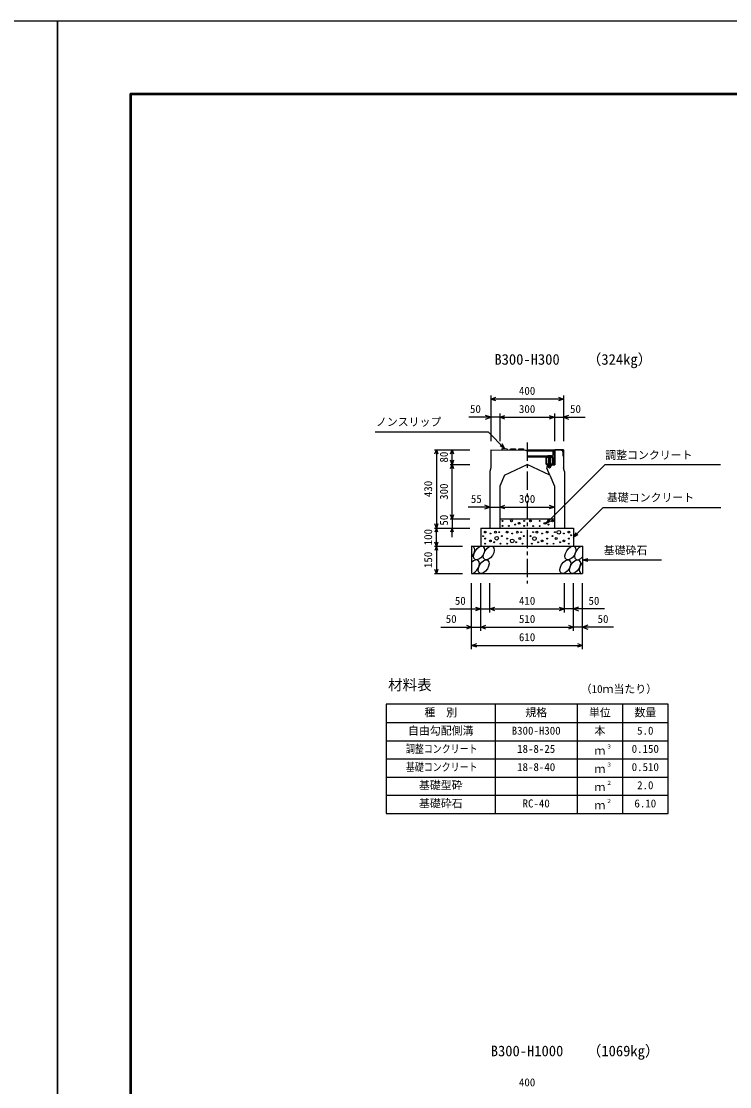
# Model space of a CAD drawing. Units: millimetres, scale not verified. Extents: x -16800 to 16800, y -5940 to 5940.
# Drawn here: x -200 to 3696, y 84 to 5940 of the extents above; entities that cross this region are included whole.
import ezdxf
from ezdxf.enums import TextEntityAlignment as Align

# ---------------------------------------------------------------- set-up
doc = ezdxf.new("R2010")
doc.units = ezdxf.units.MM
doc.header["$LTSCALE"] = 20
doc.linetypes.add('CHAIN1', pattern=[8, 5, -1, 1, -1])
doc.linetypes.add('DOTTED', pattern=[1.75, 0.25, -1.5])
for name, color, linetype, lineweight in [('0-0_DIM', 7, 'Continuous', 25), ('0-1_Defpoints', 5, 'Continuous', 25), ('0-2_HATCH', 6, 'Continuous', 25), ('0-3_HYO', 3, 'Continuous', 25), ('0-4_HYO2', 4, 'Continuous', 25), ('0-5_OUTLINE', 3, 'Continuous', 25), ('0-6_TXT', 7, 'Continuous', 25), ('0-7_WAKU', 3, 'Continuous', 25), ('0-A__0-5_D-BMK', 6, 'Continuous', 25)]:
    doc.layers.add(name, color=color, linetype=linetype, lineweight=lineweight)
doc.styles.add('ＭＳ ゴシック', font='')
doc.styles.get('ＭＳ ゴシック').set_extended_font_data('MS Gothic')

msp = doc.modelspace()

# ---------------------------------------------------------------- linework, layer by layer
at = {"layer": '0-0_DIM'}
for p, q in [((2381.78, 3883.73), (2381.78, 3631.98)), ((2781.78, 3883.73), (2781.78, 3631.98)), ((2781.78, 3863.73), (2381.78, 3863.73)), ((2381.78, 3763.73), (2262.12, 3763.73)), ((2431.78, 3763.73), (2381.78, 3763.73)), ((2431.78, 3783.73), (2431.78, 3631.98)), ((2431.78, 3763.73), (2731.78, 3763.73)), ((2731.78, 3783.73), (2731.78, 3631.98)), ((2731.78, 3763.73), (2781.78, 3763.73)), ((2781.78, 3763.73), (2901.45, 3763.73)), ((1746.21, 3682.47), (2367.11, 3682.47)), ((2458.83, 3590.75), (2367.11, 3682.47)), ((2072.58, 3584.52), (2265.91, 3584.52)), ((2082.58, 3584.52), (2082.58, 3154.52)), ((2169.25, 3504.52), (2169.25, 3584.52)), ((2458.83, 3590.75), (2432.85, 3605.75)), ((2458.83, 3590.75), (2443.83, 3616.73)), ((2159.25, 3504.52), (2265.91, 3504.52)), ((2169.25, 3204.52), (2169.25, 3504.52)), ((2376.78, 3269.52), (2258.45, 3269.52)), ((2376.78, 3269.52), (2431.78, 3269.52)), ((2431.78, 3269.52), (2731.78, 3269.52)), ((3000.44, 3268.17), (2836.78, 3104.52)), ((3000.44, 3268.17), (3647.31, 3268.17)), ((2159.25, 3204.52), (2265.91, 3204.52)), ((2169.25, 3204.52), (2169.25, 3154.52)), ((2686.78, 3179.52), (2701.78, 3205.5)), ((2686.78, 3179.52), (2712.76, 3194.52)), ((2072.58, 3154.52), (2265.91, 3154.52)), ((2082.58, 3054.52), (2082.58, 3154.52)), ((2169.25, 3104.52), (2169.25, 3154.52)), ((2836.78, 3104.52), (2851.78, 3130.5)), ((2836.78, 3104.52), (2862.76, 3119.52)), ((2072.58, 3054.52), (2226.78, 3054.52)), ((2082.58, 3054.52), (2082.58, 2904.52)), ((2886.78, 2979.52), (2915.76, 2987.28)), ((2886.78, 2979.52), (3320.1, 2979.52)), ((2886.78, 2979.52), (2915.76, 2971.75)), ((2072.58, 2904.52), (2226.78, 2904.52)), ((2276.78, 2489.5), (2276.78, 2851.85)), ((2326.78, 2589.5), (2326.78, 2851.85)), ((2376.78, 2689.5), (2376.78, 2851.85)), ((2786.78, 2689.5), (2786.78, 2851.85)), ((2836.78, 2589.5), (2836.78, 2851.85)), ((2886.78, 2489.5), (2886.78, 2851.85)), ((2156.78, 2709.5), (2376.78, 2709.5)), ((2376.78, 2709.5), (2786.78, 2709.5)), ((3006.78, 2709.5), (2786.78, 2709.5)), ((2106.78, 2609.5), (2326.78, 2609.5)), ((2326.78, 2609.5), (2836.78, 2609.5)), ((3056.78, 2609.5), (2836.78, 2609.5)), ((2276.78, 2509.5), (2886.78, 2509.5))]:
    msp.add_line(p, q, dxfattribs=at)
at = {"layer": '0-0_DIM', "linetype": 'CHAIN1'}
msp.add_line((2581.78, 3624.66), (2581.78, 2849.36), dxfattribs=at)
at = {"layer": '0-0_DIM'}
for points in [[(2410.01, 3853.47), (2381.82, 3863.73), (2410.01, 3873.99)], [(2753.63, 3873.99), (2781.82, 3863.73), (2753.63, 3853.47)], [(2353.59, 3753.47), (2381.78, 3763.73), (2353.59, 3773.99)], [(2459.97, 3753.47), (2431.78, 3763.73), (2459.97, 3773.99)], [(2703.67, 3773.99), (2731.86, 3763.73), (2703.67, 3753.47)], [(2809.9, 3773.99), (2781.71, 3763.73), (2809.9, 3753.47)], [(2074.37, 3561.97), (2082.58, 3584.52), (2090.79, 3561.97)], [(2161.04, 3561.97), (2169.25, 3584.52), (2177.46, 3561.97)], [(2177.46, 3527.07), (2169.25, 3504.52), (2161.04, 3527.07)], [(2161.04, 3481.97), (2169.25, 3504.52), (2177.46, 3481.97)], [(2686.78, 3179.52), (3011.25, 3503.98), (3645.6, 3503.98)], [(2348.59, 3259.26), (2376.78, 3269.52), (2348.59, 3279.78)], [(2459.97, 3259.26), (2431.78, 3269.52), (2459.97, 3279.78)], [(2703.59, 3279.78), (2731.78, 3269.52), (2703.59, 3259.26)], [(2177.46, 3227.07), (2169.25, 3204.52), (2161.04, 3227.07)], [(2090.79, 3177.07), (2082.58, 3154.52), (2074.37, 3177.07)], [(2090.79, 3131.97), (2082.58, 3154.52), (2074.37, 3131.97)], [(2177.46, 3131.97), (2169.25, 3154.52), (2161.04, 3131.97)], [(2090.79, 3077.07), (2082.58, 3054.52), (2074.37, 3077.07)], [(2090.79, 3031.97), (2082.58, 3054.52), (2074.37, 3031.97)], [(2090.79, 2927.07), (2082.58, 2904.52), (2074.37, 2927.07)], [(2298.59, 2719.76), (2326.78, 2709.5), (2298.59, 2699.24)], [(2404.97, 2699.24), (2376.78, 2709.5), (2404.97, 2719.76)], [(2758.59, 2719.76), (2786.78, 2709.5), (2758.59, 2699.24)], [(2864.97, 2719.76), (2836.78, 2709.5), (2864.97, 2699.24)], [(2248.59, 2619.76), (2276.78, 2609.5), (2248.59, 2599.24)], [(2354.97, 2599.24), (2326.78, 2609.5), (2354.97, 2619.76)], [(2808.59, 2619.76), (2836.78, 2609.5), (2808.59, 2599.24)], [(2914.97, 2619.76), (2886.78, 2609.5), (2914.97, 2599.24)], [(2304.97, 2499.24), (2276.78, 2509.5), (2304.97, 2519.76)], [(2858.59, 2519.76), (2886.78, 2509.5), (2858.59, 2499.24)]]:
    msp.add_lwpolyline(points, dxfattribs=at)
at = {"layer": '0-1_Defpoints'}
for points in [[(-16800, -5940), (0, -5940), (0, 5940), (-16800, 5940)], [(0, -5940), (16800, -5940), (16800, 5940), (0, 5940)]]:
    msp.add_lwpolyline(points, close=True, dxfattribs=at)
at = {"layer": '0-2_HATCH'}
for p, q in [((2731.78, 3584.52), (2731.78, 3504.52)), ((2769.7, 3581.7), (2734.98, 3581.35)), ((2734.98, 3581.35), (2734.98, 3501.32)), ((2692.78, 3504.52), (2689.78, 3484.52)), ((2706.58, 3444.52), (2689.78, 3484.52)), ((2692.3, 3501.32), (2734.98, 3501.32)), ((2692.78, 3504.52), (2731.78, 3504.52))]:
    msp.add_line(p, q, dxfattribs=at)
for points in [[(2443.78, 3584.4), (2445.33, 3590.88), (2472.33, 3590.61), (2473.78, 3584.1)], [(2488.78, 3583.95), (2490.33, 3590.43), (2517.33, 3590.16), (2518.78, 3583.65)], [(2533.78, 3583.5), (2535.33, 3589.98), (2562.33, 3589.71), (2563.78, 3583.2)], [(2778.58, 3572.9), (2778.58, 3551.98), (2781.78, 3551.98)]]:
    msp.add_lwpolyline(points, dxfattribs=at)
for centre, radius in [((2445.75, 3193.83), 2.5), ((2445.75, 3165.82), 2.5), ((2481.64, 3165.82), 2.5), ((2495.66, 3193.83), 5), ((2516.69, 3173.69), 2.5), ((2537.71, 3180.7), 5), ((2565.75, 3193.83), 2.5), ((2565.75, 3165.82), 2.5), ((2600.92, 3193.55), 5), ((2614.94, 3165.53), 2.5), ((2650.82, 3193.55), 2.5), ((2650.82, 3165.53), 2.5), ((2678.86, 3180.41), 5), ((2699.89, 3173.41), 2.5), ((2720.92, 3193.55), 5), ((2339.33, 3109.78), 2.5), ((2351.75, 3132.57), 5), ((2379.79, 3124.69), 2.5), ((2407.82, 3131.7), 5), ((2414.36, 3098.68), 10), ((2428.86, 3131.7), 2.5), ((2442.87, 3110.68), 2.5), ((2471.75, 3132.57), 5), ((2499.79, 3124.69), 2.5), ((2527.82, 3131.7), 5), ((2548.86, 3131.7), 2.5), ((2562.87, 3110.68), 2.5), ((2600.69, 3110.68), 2.5), ((2621.72, 3096.68), 10), ((2614.71, 3131.7), 2.5), ((2635.74, 3131.7), 5), ((2663.78, 3124.69), 2.5), ((2691.82, 3132.57), 5), ((2720.69, 3110.68), 2.5), ((2734.71, 3131.7), 2.5), ((2755.74, 3131.7), 10), ((2783.78, 3124.69), 2.5), ((2811.82, 3132.57), 5), ((2823.16, 3115), 2.5), ((2351.75, 3096.68), 2.5), ((2351.75, 3068.66), 2.5), ((2379.79, 3083.55), 5), ((2400.82, 3076.54), 2.5), ((2435.86, 3068.66), 2.5), ((2471.75, 3096.68), 2.5), ((2471.75, 3068.66), 2.5), ((2499.79, 3083.55), 10), ((2520.82, 3076.54), 2.5), ((2541.84, 3096.68), 5), ((2555.86, 3068.66), 2.5), ((2607.7, 3068.66), 2.5), ((2642.75, 3076.54), 2.5), ((2663.78, 3083.55), 5), ((2691.82, 3096.68), 2.5), ((2691.82, 3068.66), 2.5), ((2727.7, 3068.66), 2.5), ((2741.72, 3096.68), 5), ((2762.75, 3076.54), 2.5), ((2783.78, 3083.55), 5), ((2811.82, 3096.68), 2.5), ((2811.82, 3068.66), 2.5)]:
    msp.add_circle(centre, radius, dxfattribs=at)
msp.add_arc((2769.78, 3572.9), 8.8, 0, 90.57294, dxfattribs=at)
for centre, start_param, end_param in [((2264.42, 3017), 4.385593, 6.6745444), ((2872.92, 3017), 0.3357715, 4.4411806), ((2289.74, 2942.01), 3.5111464, 7.548991), ((2898.25, 2942.01), 1.2110787, 3.5658734)]:
    msp.add_ellipse(centre, major_axis=(21.81, 35.31), ratio=0.5792, start_param=start_param, end_param=end_param, dxfattribs=at)
for centre in [(2317.63, 3017), (2370.84, 3017), (2819.72, 3017), (2342.95, 2942.01), (2791.83, 2942.01), (2845.04, 2942.01)]:
    msp.add_ellipse(centre, major_axis=(21.81, 35.31), ratio=0.5792, dxfattribs=at)
at = {"layer": '0-3_HYO'}
for p, q in [((2406.78, 2185.55), (2406.78, 1585.55)), ((2856.78, 2185.55), (2856.78, 1585.55)), ((3106.78, 2185.55), (3106.78, 1585.55)), ((1806.78, 2085.55), (3356.78, 2085.55))]:
    msp.add_line(p, q, dxfattribs=at)
msp.add_lwpolyline([(1806.78, 1585.55), (3356.78, 1585.55), (3356.78, 2185.55), (1806.78, 2185.55)], close=True, dxfattribs=at)
at = {"layer": '0-4_HYO2'}
for p, q in [((1806.78, 1985.55), (3356.78, 1985.55)), ((1806.78, 1885.55), (3356.78, 1885.55)), ((1806.78, 1785.55), (3356.78, 1785.55)), ((1806.78, 1685.55), (3356.78, 1685.55))]:
    msp.add_line(p, q, dxfattribs=at)
at = {"layer": '0-5_OUTLINE'}
for p, q in [((2381.78, 3585.02), (2381.78, 3485.02)), ((2381.78, 3585.02), (2575.78, 3583.08)), ((2577.28, 3579.82), (2575.78, 3583.08)), ((2581.78, 3579.82), (2577.28, 3579.82)), ((2781.78, 3585.02), (2731.78, 3584.52)), ((2781.78, 3585.02), (2781.78, 3485.02)), ((2381.78, 3485.02), (2376.78, 3465.02)), ((2376.78, 3465.02), (2376.78, 3154.52)), ((2456.98, 3444.52), (2581.78, 3504.52)), ((2706.58, 3444.52), (2581.78, 3504.52)), ((2786.78, 3465.02), (2781.78, 3485.02)), ((2786.78, 3465.02), (2786.78, 3154.52)), ((2456.98, 3444.52), (2431.78, 3384.52)), ((2706.58, 3444.52), (2731.78, 3384.52)), ((2431.78, 3384.52), (2431.78, 3154.52)), ((2731.78, 3384.52), (2731.78, 3154.52)), ((2431.78, 3204.52), (2731.78, 3204.52)), ((2326.78, 3154.52), (2836.78, 3154.52)), ((2326.78, 3154.52), (2326.78, 3054.52)), ((2376.78, 3154.52), (2431.78, 3154.52)), ((2731.78, 3154.52), (2786.78, 3154.52)), ((2836.78, 3154.52), (2836.78, 3054.52)), ((2276.78, 3054.52), (2276.78, 2904.52)), ((2276.78, 3054.52), (2886.78, 3054.52)), ((2886.78, 3054.52), (2886.78, 2904.52)), ((2276.78, 2904.52), (2886.78, 2904.52))]:
    msp.add_line(p, q, dxfattribs=at)
at = {"layer": '0-7_WAKU', "lineweight": 50}
msp.add_lwpolyline([(400, -5540), (16400, -5540), (16400, 5540), (400, 5540)], close=True, dxfattribs=at)
at = {"layer": '0-A__0-5_D-BMK'}
for p, q in [((2723.28, 3582.52), (2581.77, 3582.52)), ((2723.28, 3576.52), (2581.77, 3576.52)), ((2727.78, 3557.52), (2727.78, 3582.52)), ((2694.28, 3550.52), (2581.77, 3550.52)), ((2723.28, 3544.52), (2581.77, 3544.52)), ((2684.78, 3541.52), (2684.78, 3507.52)), ((2721.78, 3544.52), (2687.78, 3544.52)), ((2696.28, 3552.02), (2694.28, 3550.52)), ((2694.28, 3544.52), (2694.28, 3550.52)), ((2715.28, 3544.52), (2694.28, 3544.52)), ((2694.61, 3550.79), (2696.28, 3552.02)), ((2713.28, 3552.02), (2696.28, 3552.02)), ((2698.28, 3544.52), (2711.28, 3544.52)), ((2711.28, 3542.52), (2698.28, 3541.52)), ((2698.28, 3541.52), (2699.28, 3542.52)), ((2699.28, 3540.52), (2698.28, 3541.52)), ((2698.28, 3539.52), (2699.28, 3540.52)), ((2711.28, 3540.52), (2698.28, 3539.52)), ((2699.28, 3538.52), (2698.28, 3539.52)), ((2698.28, 3537.52), (2699.28, 3538.52)), ((2711.28, 3538.52), (2698.28, 3537.52)), ((2699.28, 3536.52), (2698.28, 3537.52)), ((2698.28, 3535.52), (2699.28, 3536.52)), ((2711.28, 3536.52), (2698.28, 3535.52)), ((2699.28, 3534.52), (2698.28, 3535.52)), ((2698.28, 3533.52), (2699.28, 3534.52)), ((2711.28, 3534.52), (2698.28, 3533.52)), ((2699.28, 3532.52), (2698.28, 3533.52)), ((2711.28, 3532.52), (2698.28, 3531.52)), ((2698.28, 3531.52), (2699.28, 3532.52)), ((2711.28, 3530.52), (2698.28, 3529.52)), ((2699.28, 3528.52), (2698.28, 3529.52)), ((2711.28, 3528.52), (2698.28, 3527.52)), ((2698.28, 3527.52), (2699.28, 3528.52)), ((2699.28, 3526.52), (2698.28, 3527.52)), ((2711.28, 3526.52), (2698.28, 3525.52)), ((2698.28, 3525.52), (2699.28, 3526.52)), ((2699.28, 3524.52), (2698.28, 3525.52)), ((2711.28, 3524.52), (2698.28, 3523.52)), ((2698.28, 3523.52), (2699.28, 3524.52)), ((2699.28, 3522.52), (2698.28, 3523.52)), ((2711.28, 3522.52), (2698.28, 3521.52)), ((2698.28, 3521.52), (2699.28, 3522.52)), ((2699.28, 3520.52), (2698.28, 3521.52)), ((2711.28, 3520.52), (2698.28, 3519.52)), ((2698.28, 3519.52), (2699.28, 3520.52)), ((2699.28, 3518.52), (2698.28, 3519.52)), ((2711.28, 3518.52), (2698.28, 3517.52)), ((2698.28, 3517.52), (2699.28, 3518.52)), ((2699.28, 3516.52), (2698.28, 3517.52)), ((2711.28, 3516.52), (2698.28, 3515.52)), ((2698.28, 3515.52), (2699.28, 3516.52)), ((2699.28, 3514.52), (2698.28, 3515.52)), ((2711.28, 3514.52), (2698.28, 3513.52)), ((2698.28, 3513.52), (2699.28, 3514.52)), ((2699.28, 3544.52), (2699.28, 3550.52)), ((2710.28, 3544.52), (2710.28, 3550.52)), ((2710.28, 3539.52), (2711.28, 3540.52)), ((2711.28, 3538.52), (2710.28, 3539.52)), ((2710.28, 3537.52), (2711.28, 3538.52)), ((2711.28, 3536.52), (2710.28, 3537.52)), ((2710.28, 3535.52), (2711.28, 3536.52)), ((2711.28, 3534.52), (2710.28, 3535.52)), ((2710.28, 3531.52), (2711.28, 3532.52)), ((2711.28, 3530.52), (2710.28, 3531.52)), ((2710.28, 3529.52), (2711.28, 3530.52)), ((2711.28, 3528.52), (2710.28, 3529.52)), ((2710.28, 3527.52), (2711.28, 3528.52)), ((2710.28, 3527.52), (2711.28, 3526.52)), ((2710.28, 3525.52), (2711.28, 3526.52)), ((2710.28, 3525.52), (2711.28, 3524.52)), ((2710.28, 3523.52), (2711.28, 3524.52)), ((2710.28, 3523.52), (2711.28, 3522.52)), ((2710.28, 3521.52), (2711.28, 3522.52)), ((2710.28, 3521.52), (2711.28, 3520.52)), ((2710.28, 3519.52), (2711.28, 3520.52)), ((2710.28, 3519.52), (2711.28, 3518.52)), ((2710.28, 3517.52), (2711.28, 3518.52)), ((2710.28, 3517.52), (2711.28, 3516.52)), ((2710.28, 3515.52), (2711.28, 3516.52)), ((2710.28, 3515.52), (2711.28, 3514.52)), ((2710.28, 3513.52), (2711.28, 3514.52)), ((2714.96, 3550.79), (2713.28, 3552.02)), ((2723.28, 3550.52), (2715.28, 3550.52)), ((2715.28, 3544.52), (2715.28, 3550.52)), ((2727.78, 3557.52), (2723.28, 3557.52)), ((2724.78, 3541.52), (2724.78, 3507.52)), ((2687.78, 3504.52), (2721.78, 3504.52)), ((2695.15, 3501.32), (2694.28, 3500.67)), ((2694.28, 3500.67), (2694.28, 3495.49)), ((2695.97, 3494.51), (2694.28, 3495.49)), ((2713.83, 3501.32), (2695.15, 3501.32)), ((2695.97, 3494.19), (2695.97, 3494.51)), ((2713, 3494.51), (2695.97, 3494.51)), ((2713, 3494.19), (2695.97, 3494.19)), ((2699.28, 3512.52), (2698.28, 3513.52)), ((2711.28, 3512.52), (2698.28, 3511.52)), ((2698.28, 3511.52), (2699.28, 3512.52)), ((2699.28, 3510.52), (2698.28, 3511.52)), ((2711.28, 3510.52), (2698.28, 3509.52)), ((2698.28, 3509.52), (2699.28, 3510.52)), ((2699.28, 3508.52), (2698.28, 3509.52)), ((2711.28, 3508.52), (2698.28, 3507.52)), ((2698.28, 3507.52), (2699.28, 3508.52)), ((2699.28, 3506.52), (2698.28, 3507.52)), ((2699.38, 3500.67), (2699.38, 3495.49)), ((2709.59, 3500.67), (2709.59, 3495.49)), ((2710.28, 3513.52), (2711.28, 3512.52)), ((2710.28, 3511.52), (2711.28, 3512.52)), ((2710.28, 3511.52), (2711.28, 3510.52)), ((2710.28, 3509.52), (2711.28, 3510.52)), ((2710.28, 3509.52), (2711.28, 3508.52)), ((2710.28, 3507.52), (2711.28, 3508.52)), ((2710.28, 3507.52), (2711.28, 3506.52)), ((2713, 3494.51), (2714.69, 3495.49)), ((2713, 3494.19), (2713, 3494.51)), ((2713.83, 3501.32), (2714.69, 3500.67)), ((2714.69, 3500.67), (2714.69, 3495.49))]:
    msp.add_line(p, q, dxfattribs=at)
at = {"layer": '0-A__0-5_D-BMK', "linetype": 'DOTTED'}
for p, q in [((2698.28, 3543.52), (2699.28, 3544.52)), ((2711.28, 3544.52), (2698.28, 3543.52)), ((2699.28, 3542.52), (2698.28, 3543.52)), ((2710.28, 3543.52), (2711.28, 3544.52)), ((2711.28, 3542.52), (2710.28, 3543.52)), ((2711.28, 3506.52), (2698.28, 3505.52)), ((2698.28, 3505.52), (2699.28, 3506.52)), ((2699.28, 3504.52), (2698.28, 3505.52)), ((2711.28, 3504.52), (2698.28, 3503.52)), ((2698.28, 3503.52), (2699.28, 3504.52)), ((2699.28, 3502.52), (2698.28, 3503.52)), ((2711.29, 3502.52), (2698.29, 3501.52)), ((2698.29, 3501.52), (2699.29, 3502.52)), ((2698.49, 3501.32), (2698.29, 3501.52)), ((2698.49, 3501.32), (2710.49, 3501.32)), ((2710.28, 3505.52), (2711.28, 3506.52)), ((2710.28, 3505.52), (2711.29, 3504.52)), ((2710.28, 3503.52), (2711.28, 3504.52)), ((2710.28, 3503.52), (2711.29, 3502.52)), ((2710.29, 3501.52), (2711.29, 3502.52)), ((2710.29, 3501.52), (2710.49, 3501.32))]:
    msp.add_line(p, q, dxfattribs=at)
at = {"layer": '0-A__0-5_D-BMK'}
for points in [[(2727.78, 3582.52), (2723.28, 3582.52), (2723.28, 3544.52)], [(2698.28, 3529.52), (2699.28, 3530.52), (2698.28, 3531.52)], [(2711.28, 3540.52), (2710.28, 3541.52), (2711.28, 3542.52)], [(2711.28, 3532.52), (2710.28, 3533.52), (2711.28, 3534.52)]]:
    msp.add_lwpolyline(points, dxfattribs=at)
msp.add_lwpolyline([(2687.08, 3542.22), (2687.08, 3506.82), (2722.48, 3506.82), (2722.48, 3542.22)], close=True, dxfattribs=at)
for centre in [(2631.78, 3579.52), (2681.78, 3579.52)]:
    msp.add_circle(centre, 3, dxfattribs=at)
for centre, radius, start, end in [((2581.78, 3579.52), 3, 269.83794, 90.16206), ((2687.78, 3541.52), 3, 90, 180), ((2696.78, 3547.89), 3.62, 46.39563, 133.60437), ((2704.78, 3535.89), 15.62, 69.39075, 110.60925), ((2712.78, 3547.89), 3.62, 46.39563, 133.60437), ((2721.78, 3541.52), 3, 0, 90), ((2687.78, 3507.52), 3, 180, 270), ((2696.83, 3495.97), 5.35, 61.49832, 118.50684), ((2696.83, 3500.18), 5.35, 241.49843, 298.50089), ((2704.49, 3494.19), 8.19, 180, 359.99995), ((2704.49, 3480.9), 20.42, 75.52621, 104.47362), ((2704.49, 3515.25), 20.42, 255.52638, 284.47374), ((2712.14, 3495.97), 5.35, 61.49231, 118.50169), ((2712.14, 3500.18), 5.35, 241.49989, 298.5), ((2721.78, 3507.52), 3, 270, 0)]:
    msp.add_arc(centre, radius, start, end, dxfattribs=at)

# ---------------------------------------------------------------- texts
at = {"layer": '0-0_DIM', "style": 'ＭＳ ゴシック'}
for s, p in [('400', (2536.78, 3873.73)), ('50', (2267.6, 3773.73)), ('300', (2536.78, 3773.73)), ('50', (2817.7, 3773.73)), ('ノンスリップ', (1750.05, 3702.65)), ('調整コンクリート', (3011.25, 3520.41)), ('基礎コンクリート', (3020.44, 3286.91)), ('55', (2272.41, 3279.21)), ('300', (2536.78, 3279.52)), ('基礎砕石', (3003.1, 2996.69)), ('50', (2184.34, 2719.5)), ('410', (2536.78, 2719.5)), ('50', (2919.22, 2719.5)), ('50', (2134.34, 2619.5)), ('510', (2536.78, 2619.5)), ('50', (2969.22, 2619.5)), ('610', (2536.78, 2519.5)), ('400', (2536.78, 72.4))]:
    msp.add_text(s, height=43.99, dxfattribs=at).set_placement(p, align=Align.BOTTOM_LEFT)
for s, p in [('80', (2159.25, 3514.52)), ('430', (2072.58, 3324.52)), ('300', (2159.25, 3309.52)), ('50', (2159.25, 3167.84)), ('100', (2072.58, 3059.52)), ('150', (2072.58, 2934.52))]:
    msp.add_text(s, height=43.99, rotation=90, dxfattribs=at).set_placement(p, align=Align.BOTTOM_LEFT)
at = {"layer": '0-6_TXT', "style": 'ＭＳ ゴシック'}
for s, height, p in [('B300-H300', 58.65, (2401.78, 4034.66)), ('（324kg）', 58.65, (2910.15, 4034.66)), ('材料表', 58.65, (1816.78, 2245.55)), ('（10ｍ当たり）', 43.99, (2876.78, 2234.55)), ('種\u3000別', 43.99, (2016.78, 2105.55)), ('規格', 43.99, (2571.78, 2105.55)), ('単位', 43.99, (2921.78, 2105.55)), ('数量', 43.99, (3171.78, 2105.55)), ('自由勾配側溝', 43.99, (1926.78, 2005.55)), ('B300-H300', 43.99, (2496.78, 2005.55)), ('本', 43.99, (2951.78, 2005.55)), ('5.0', 43.99, (3186.78, 2005.55)), ('18-8-25', 43.99, (2526.78, 1905.55)), ('ｍ', 43.99, (2951.78, 1895.55)), ('３', 21.99, (3017.32, 1935.92)), ('0.150', 43.99, (3156.78, 1905.55)), ('18-8-40', 43.99, (2526.78, 1805.55)), ('ｍ', 43.99, (2951.78, 1795.55)), ('３', 21.99, (3017.32, 1835.92)), ('0.510', 43.99, (3156.78, 1805.55)), ('基礎型砕', 43.99, (1986.78, 1705.55)), ('２', 21.99, (3017.32, 1735.92)), ('2.0', 43.99, (3186.78, 1705.55)), ('ｍ', 43.99, (2951.78, 1695.55)), ('基礎砕石', 43.99, (1986.78, 1605.55)), ('RC-40', 43.99, (2556.78, 1605.55)), ('ｍ', 43.99, (2951.78, 1595.55)), ('２', 21.99, (3017.32, 1635.92)), ('6.10', 43.99, (3171.78, 1605.55)), ('B300-H1000', 58.65, (2381.78, 233.34)), ('（1069kg）', 58.65, (2910.15, 233.34))]:
    msp.add_text(s, height=height, dxfattribs=at).set_placement(p, align=Align.BOTTOM_LEFT)
at = {"layer": '0-6_TXT', "style": 'ＭＳ ゴシック', "width": 0.8}
for s, p in [('調整コンクリート', (1914.78, 1905.55)), ('基礎コンクリート', (1914.78, 1805.55))]:
    msp.add_text(s, height=43.99, dxfattribs=at).set_placement(p, align=Align.BOTTOM_LEFT)

doc.saveas('drawing.dxf')
